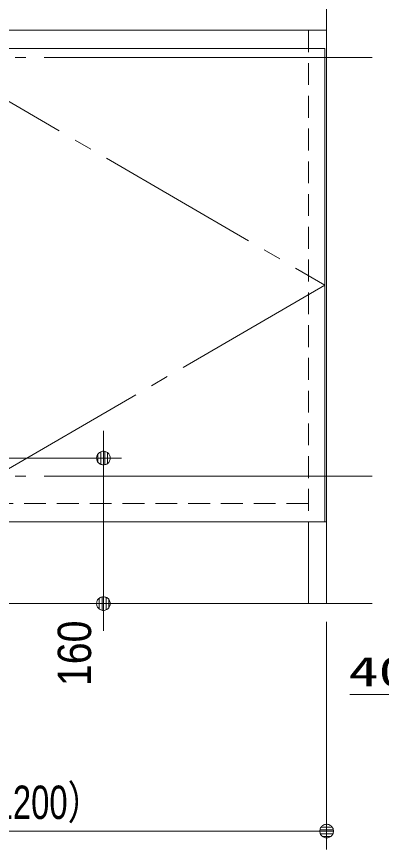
# Model space of a CAD drawing. Units: millimetres, scale not verified. Extents: x -6062 to 6062, y -3045 to 3045.
# Drawn here: x -4758 to -4358, y -2190 to -1275 of the extents above; entities that cross this region are included whole.
import ezdxf
from ezdxf.enums import TextEntityAlignment as Align

# ---------------------------------------------------------------- set-up
doc = ezdxf.new("R2010")
doc.units = ezdxf.units.MM
doc.header["$LTSCALE"] = 20
for name, pattern in [('CHAIN2', [12, 9, -1, 1, -1]), ('DASHED1', [1.8, 1.2, -0.6]), ('LONG_DOUBLE_CHAIN', [21.8, 18, -1, 0.6, -0.6, 0.6, -1])]:
    doc.linetypes.add(name, pattern=pattern)
for name, color, linetype, lineweight in [('0-1_2寸法-3', 7, 'Continuous', 9), ('0-2_5ボウル・キャビネット', 7, 'Continuous', 9), ('0-3_2寸法-1', 7, 'Continuous', 9), ('0-4_0', 7, 'Continuous', 9), ('0-5_2寸法-2', 7, 'Continuous', 9)]:
    doc.layers.add(name, color=color, linetype=linetype, lineweight=lineweight)
doc.styles.add('ＭＳ ゴシック', font='')
doc.styles.add('ＭＳ Ｐゴシック', font='')
doc.styles.get('ＭＳ ゴシック').set_extended_font_data('MS Gothic')
doc.styles.get('ＭＳ Ｐゴシック').set_extended_font_data('MS PGothic')

# ---------------------------------------------------------------- blocks, each defined once
blk = doc.blocks.new('_Dot')
at = {"layer": '0-4_0'}
for p, q in [((-10, 0), (-20, 0)), ((9.78, 2), (-9.78, 2)), ((7.99, 6), (-7.99, 6)), ((9.16, -3.98), (-9.16, -3.98)), ((6, -7.98), (-6, -7.98))]:
    blk.add_line(p, q, dxfattribs=at)
for points in [[(10, 0), (9.92, 1.25), (9.69, 2.49), (9.3, 3.68), (8.76, 4.82), (8.09, 5.88), (7.29, 6.85), (6.37, 7.71), (5.36, 8.44), (4.26, 9.05), (3.09, 9.51), (1.87, 9.82), (0.63, 9.98), (-0.63, 9.98), (-1.87, 9.82), (-3.09, 9.51), (-4.26, 9.05), (-5.36, 8.44), (-6.37, 7.71), (-7.29, 6.85), (-8.09, 5.88), (-8.76, 4.82), (-9.3, 3.68), (-9.69, 2.49), (-9.92, 1.25), (-10, 0), (0, 0)], [(-10, 0), (-9.92, -1.25), (-9.69, -2.49), (-9.3, -3.68), (-8.76, -4.82), (-8.09, -5.88), (-7.29, -6.85), (-6.37, -7.71), (-5.36, -8.44), (-4.26, -9.05), (-3.09, -9.51), (-1.87, -9.82), (-0.63, -9.98), (0.63, -9.98), (1.87, -9.82), (3.09, -9.51), (4.26, -9.05), (5.36, -8.44), (6.37, -7.71), (7.29, -6.85), (8.09, -5.88), (8.76, -4.82), (9.3, -3.68), (9.69, -2.49), (9.92, -1.25), (10, 0), (0, 0)]]:
    blk.add_lwpolyline(points, close=True, dxfattribs=at)

msp = doc.modelspace()

# ---------------------------------------------------------------- linework, layer by layer
at = {"layer": '0-1_2寸法-3'}
msp.add_lwpolyline([(-3785.85, -1432), (-3999.86, -2020), (-4391.89, -2020)], dxfattribs=at)
at = {"layer": '0-2_5ボウル・キャビネット'}
for p, q in [((-4437.5, -1310), (-4437.5, -1290)), ((-5367.5, -1920), (-4367.5, -1920))]:
    msp.add_line(p, q, dxfattribs=at)
at = {"layer": '0-2_5ボウル・キャビネット', "linetype": 'LONG_DOUBLE_CHAIN'}
for p, q in [((-4367.5, -1320), (-5367.5, -1320)), ((-4367.5, -1780), (-5367.5, -1780))]:
    msp.add_line(p, q, dxfattribs=at)
at = {"layer": '0-2_5ボウル・キャビネット', "linetype": 'DASHED1'}
msp.add_line((-4437.5, -1810), (-5297.5, -1810), dxfattribs=at)
at = {"layer": '0-2_5ボウル・キャビネット'}
for points in [[(-5317.5, -1230), (-4417.5, -1230), (-4417.5, -1830), (-5317.5, -1830)], [(-5317.5, -1230), (-4417.5, -1230), (-4417.5, -1290), (-5317.5, -1290)], [(-4419.5, -1310), (-4866.5, -1310), (-4866.5, -1830), (-4419.5, -1830)], [(-4437.5, -1830), (-4417.5, -1830), (-4417.5, -1920), (-4437.5, -1920)]]:
    msp.add_lwpolyline(points, close=True, dxfattribs=at)
at = {"layer": '0-2_5ボウル・キャビネット', "linetype": 'DASHED1'}
msp.add_lwpolyline([(-5297.5, -1830), (-5297.5, -1290), (-4437.5, -1290), (-4437.5, -1830)], dxfattribs=at)
at = {"layer": '0-2_5ボウル・キャビネット', "linetype": 'CHAIN2'}
msp.add_lwpolyline([(-4866.5, -1310), (-4419.5, -1570), (-4866.5, -1830)], dxfattribs=at)
at = {"layer": '0-3_2寸法-1'}
for p, q in [((-4417.5, -1940), (-4417.5, -2190)), ((-4432.51, -2170), (-5302.49, -2170))]:
    msp.add_line(p, q, dxfattribs=at)
at = {"layer": '0-5_2寸法-2'}
for p, q in [((-4662.5, -1744.99), (-4662.5, -1729.99)), ((-4831.5, -1760), (-4642.5, -1760)), ((-4662.5, -1760), (-4662.5, -1920)), ((-4742.5, -1920), (-4642.5, -1920)), ((-4662.5, -1935.01), (-4662.5, -1950.01))]:
    msp.add_line(p, q, dxfattribs=at)

# ---------------------------------------------------------------- block references
at = {"layer": '0-3_2寸法-1', "xscale": 0.7503418, "yscale": 0.7503418}
msp.add_blockref('_Dot', (-4417.5, -2170), dxfattribs=at)
at = {"layer": '0-5_2寸法-2', "xscale": 0.7503418, "yscale": 0.7503418}
for p, rotation in [((-4662.5, -1760), 270), ((-4662.5, -1920), 90)]:
    msp.add_blockref('_Dot', p, dxfattribs=dict(at, rotation=rotation))

# ---------------------------------------------------------------- texts
at = {"layer": '0-1_2寸法-3', "style": 'ＭＳ ゴシック', "width": 1.5}
msp.add_text('40A', height=32.55, dxfattribs=at).set_placement((-4393.61, -2020.67), align=Align.BOTTOM_LEFT)
at = {"layer": '0-3_2寸法-1', "style": 'ＭＳ Ｐゴシック', "width": 0.75}
msp.add_text('W 900 〈750〉（1200）', height=36.69, dxfattribs=at).set_placement((-5068.55, -2167.65), align=Align.BOTTOM_LEFT)
at = {"layer": '0-5_2寸法-2', "style": 'ＭＳ Ｐゴシック', "width": 0.9}
msp.add_text('160', height=36.66, rotation=90, dxfattribs=at).set_placement((-4664.98, -2010.61), align=Align.BOTTOM_LEFT)

doc.saveas('drawing.dxf')
